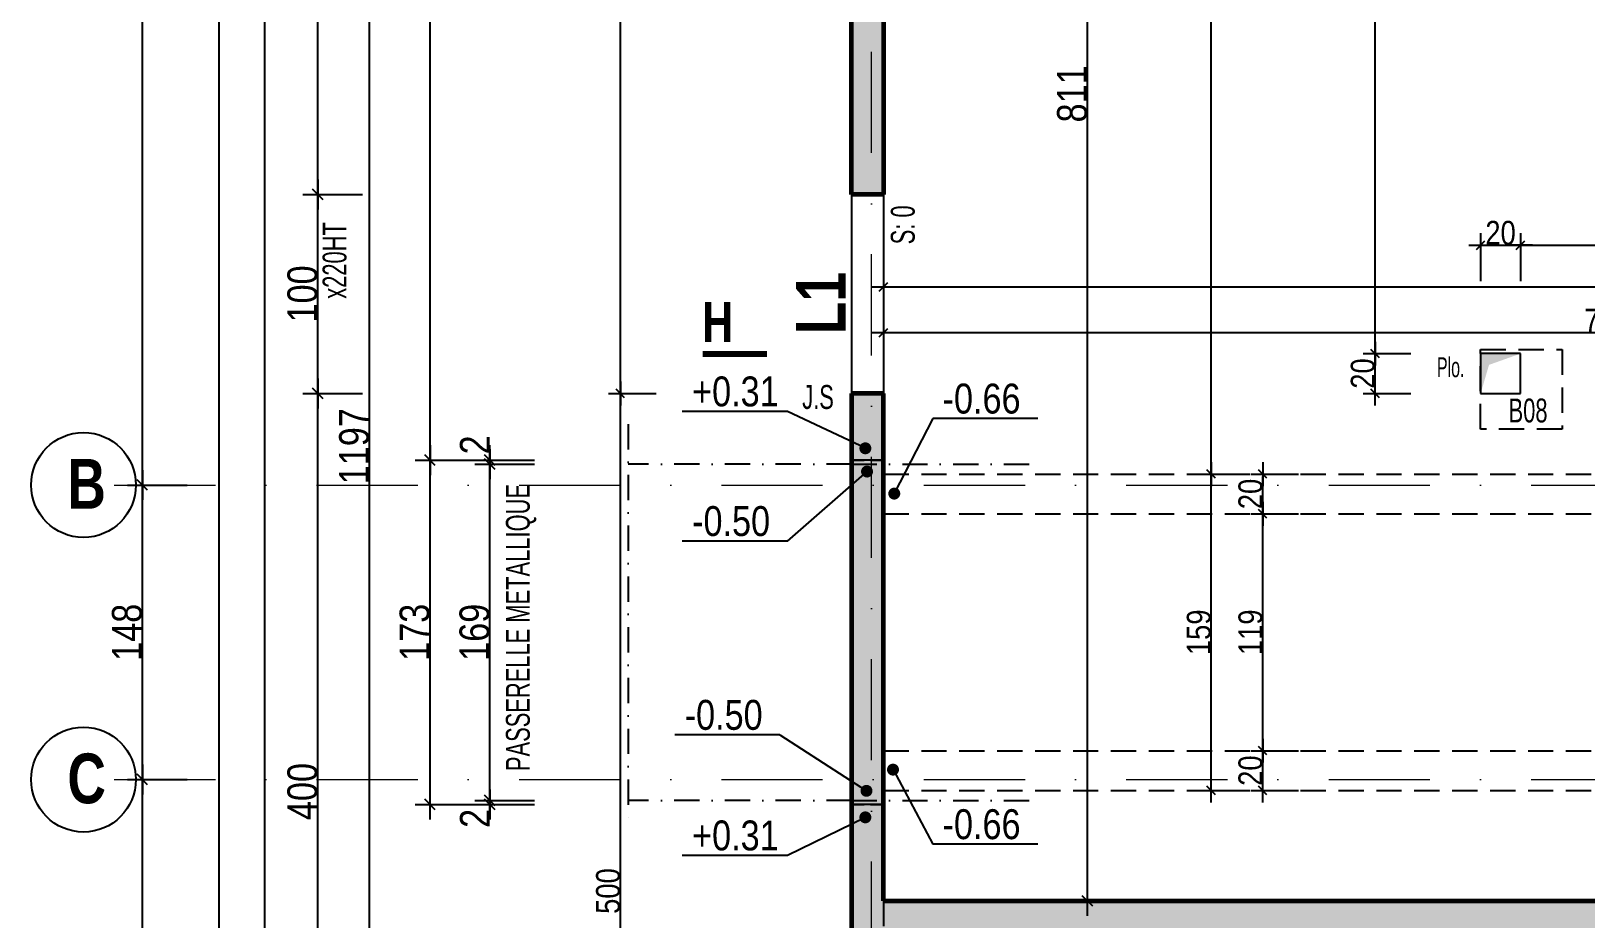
# Model space of a CAD drawing. Header units: millimetres. Extents: x 30537 to 37023, y -37354 to 0.
# Drawn here: x 30537 to 31318, y -34788 to -34342 of the extents above; entities that cross this region are included whole.
import ezdxf
from ezdxf.enums import TextEntityAlignment as Align

# ---------------------------------------------------------------- set-up
doc = ezdxf.new("R2010")
doc.units = ezdxf.units.MM
doc.linetypes.add('CACHEX2', pattern=[19.05, 12.7, -6.35])
doc.linetypes.add('TIRETPTX2', pattern=[50.8, 25.4, -12.7, 0, -12.7])
for name, color, linetype in [('01_cote_gen', 4, 'Continuous'), ('01_linteaux', 2, 'Continuous'), ('01_murs_sup', 2, 'CACHEX2'), ('01_poch_murs', 253, 'Continuous'), ('01_resv', 32, 'Continuous'), ('01_texte', 230, 'Continuous'), ('AA_COTES', 2, 'Continuous')]:
    doc.layers.add(name, color=color, linetype=linetype)
doc.layers.add('01_murs_coup', color=5, linetype='Continuous', lineweight=60)
doc.layers.add('01_tram_axes', color=2, linetype='TIRETPTX2', lineweight=9)
doc.styles.add('ARIAL NA', font='ARIALN.TTF')
doc.styles.add('impact', font='impact.ttf')
doc.styles.add('STYLE2', font='ARIALN.TTF')
doc.dimstyles.new('JB50', dxfattribs={"dimscale": 0.1, "dimtxt": 150, "dimasz": 15, "dimexe": 0.1, "dimexo": 0.1, "dimgap": 0.09, "dimtad": 1, "dimdec": 1, "dimdsep": 46, "dimtxsty": 'STYLE2', "dimblk1": 'BOND_G', "dimblk2": 'BOND_D', "dimsah": 1, "dimcen": 1.5, "dimdle": 0.01, "dimse1": 1, "dimse2": 1, "dimclrd": 4, "dimclre": 2, "dimclrt": 6, "dimazin": 2, "dimtfac": 2.333333, "dimtdec": 1, "dimtix": 1, "dimtmove": 2, "dimatfit": 3, "dimldrblk": 'BOND_G', "dimfxl": 1, "dimtolj": 1, "dimtzin": 0, "dimarcsym": 0})
doc.dimstyles.new('JB50res', dxfattribs={"dimscale": 0.1, "dimtxt": 120, "dimasz": 12, "dimexe": 0.1, "dimexo": 0.1, "dimgap": 0.09, "dimtad": 1, "dimdec": 1, "dimdsep": 46, "dimtxsty": 'STYLE2', "dimblk1": 'BOND_G', "dimblk2": 'BOND_D', "dimsah": 1, "dimcen": 1.5, "dimdle": 0.01, "dimse1": 1, "dimse2": 1, "dimclrd": 4, "dimclre": 2, "dimclrt": 6, "dimazin": 2, "dimtfac": 2.333333, "dimtdec": 1, "dimtix": 1, "dimtmove": 2, "dimatfit": 3, "dimldrblk": 'BOND_G', "dimfxl": 1, "dimtolj": 1, "dimtzin": 0, "dimarcsym": 0})

# ---------------------------------------------------------------- blocks, each defined once
blk = doc.blocks.new('BOND_G')
at = {"layer": 'AA_COTES', "color": 0}
for p, q in [((0, -5), (0, 15)), ((5, 0), (-5, 0)), ((1.77, 1.77), (-1.77, -1.77))]:
    blk.add_line(p, q, dxfattribs=at)
blk = doc.blocks.new('BOND_D')
at = {"layer": 'AA_COTES', "color": 0}
for p, q in [((5, 0), (-5, 0)), ((-1.77, -1.77), (1.77, 1.77)), ((0, 5), (0, -15))]:
    blk.add_line(p, q, dxfattribs=at)
blk = doc.blocks.new('*D4093')
at = {"layer": '01_cote_gen', "color": 4, "lineweight": -2, "ltscale": 0.1, "transparency": 16777216}
blk.add_line((30631.48, -36659.51), (30631.48, -33953.51), dxfattribs=at)
at = {"layer": 'Defpoints', "color": 0, "ltscale": 0.1, "transparency": 16777216}
for p in [(30631.48, -33952.01), (30672.52, -33952.01), (30760.06, -36661.01)]:
    blk.add_point(p, dxfattribs=at)
at = {"layer": '01_cote_gen', "color": 4, "lineweight": -2, "ltscale": 0.1, "transparency": 16777216, "xscale": 1.5, "yscale": 1.5, "zscale": 1.5}
for name, p, rotation in [('BOND_D', (30631.48, -33952.01), 90), ('BOND_G', (30631.48, -36661.01), 270)]:
    blk.add_blockref(name, p, dxfattribs=dict(at, rotation=rotation))
at = {"layer": '01_cote_gen', "color": 6, "ltscale": 0.1, "transparency": 16777216, "insert": (30623.81, -35306.51), "char_height": 15, "attachment_point": 5, "rotation": 90, "style": 'STYLE2'}
blk.add_mtext('\\A1;2709', dxfattribs=at)
blk = doc.blocks.new('*D4095')
at = {"layer": '01_cote_gen', "color": 4, "lineweight": -2, "ltscale": 0.1, "transparency": 16777216}
blk.add_line((30654.52, -36379.51), (30654.52, -33953.51), dxfattribs=at)
at = {"layer": 'Defpoints', "color": 0, "ltscale": 0.1, "transparency": 16777216}
for p in [(30654.52, -33952.01), (30672.52, -33952.01), (30672.52, -36381.01)]:
    blk.add_point(p, dxfattribs=at)
at = {"layer": '01_cote_gen', "color": 4, "lineweight": -2, "ltscale": 0.1, "transparency": 16777216, "xscale": 1.5, "yscale": 1.5, "zscale": 1.5}
for name, p, rotation in [('BOND_D', (30654.52, -33952.01), 90), ('BOND_G', (30654.52, -36381.01), 270)]:
    blk.add_blockref(name, p, dxfattribs=dict(at, rotation=rotation))
at = {"layer": '01_cote_gen', "color": 6, "ltscale": 0.1, "transparency": 16777216, "insert": (30646.85, -35166.51), "char_height": 15, "attachment_point": 5, "rotation": 90, "style": 'STYLE2'}
blk.add_mtext('\\A1;2429', dxfattribs=at)
blk = doc.blocks.new('*D4104')
at = {"layer": '01_cote_gen', "color": 4, "lineweight": -2, "ltscale": 0.1, "transparency": 16777216}
blk.add_line((30681.07, -34922.51), (30681.07, -34525.51), dxfattribs=at)
at = {"layer": 'Defpoints', "color": 0, "ltscale": 0.1, "transparency": 16777216}
for p in [(30681.07, -34524.01), (30760.06, -34524.01), (30760.06, -34924.01)]:
    blk.add_point(p, dxfattribs=at)
at = {"layer": '01_cote_gen', "color": 4, "lineweight": -2, "ltscale": 0.1, "transparency": 16777216, "xscale": 1.5, "yscale": 1.5, "zscale": 1.5}
for name, p, rotation in [('BOND_D', (30681.07, -34524.01), 90), ('BOND_G', (30681.07, -34924.01), 270)]:
    blk.add_blockref(name, p, dxfattribs=dict(at, rotation=rotation))
at = {"layer": '01_cote_gen', "color": 6, "ltscale": 0.1, "transparency": 16777216, "insert": (30673.4, -34724.01), "char_height": 15, "attachment_point": 5, "rotation": 90, "style": 'STYLE2'}
blk.add_mtext('\\A1;400', dxfattribs=at)
blk = doc.blocks.new('*D4105')
at = {"layer": '01_cote_gen', "color": 4, "lineweight": -2, "ltscale": 0.1, "transparency": 16777216}
blk.add_line((30681.07, -34522.51), (30681.07, -34425.51), dxfattribs=at)
at = {"layer": 'Defpoints', "color": 0, "ltscale": 0.1, "transparency": 16777216}
for p in [(30681.07, -34424.01), (30760.06, -34424.01), (30760.06, -34524.01)]:
    blk.add_point(p, dxfattribs=at)
at = {"layer": '01_cote_gen', "color": 4, "lineweight": -2, "ltscale": 0.1, "transparency": 16777216, "xscale": 1.5, "yscale": 1.5, "zscale": 1.5}
for name, p, rotation in [('BOND_D', (30681.07, -34424.01), 90), ('BOND_G', (30681.07, -34524.01), 270)]:
    blk.add_blockref(name, p, dxfattribs=dict(at, rotation=rotation))
at = {"layer": '01_cote_gen', "color": 6, "ltscale": 0.1, "transparency": 16777216, "insert": (30673.4, -34474.01), "char_height": 15, "attachment_point": 5, "rotation": 90, "style": 'STYLE2'}
blk.add_mtext('\\A1;100', dxfattribs=at)
blk = doc.blocks.new('*D4114')
at = {"layer": '01_cote_gen', "color": 4, "lineweight": -2, "ltscale": 0.1, "transparency": 16777216}
blk.add_line((30681.07, -34422.51), (30681.07, -33953.51), dxfattribs=at)
at = {"layer": 'Defpoints', "color": 0, "ltscale": 0.1, "transparency": 16777216}
for p in [(30681.07, -33952.01), (30760.06, -33952.01), (30699.07, -34424.01)]:
    blk.add_point(p, dxfattribs=at)
at = {"layer": '01_cote_gen', "color": 4, "lineweight": -2, "ltscale": 0.1, "transparency": 16777216, "xscale": 1.5, "yscale": 1.5, "zscale": 1.5}
for name, p, rotation in [('BOND_D', (30681.07, -33952.01), 90), ('BOND_G', (30681.07, -34424.01), 270)]:
    blk.add_blockref(name, p, dxfattribs=dict(at, rotation=rotation))
at = {"layer": '01_cote_gen', "color": 6, "ltscale": 0.1, "transparency": 16777216, "insert": (30673.53, -34188.01), "char_height": 15, "attachment_point": 5, "rotation": 90, "style": 'STYLE2'}
blk.add_mtext('\\A1;472', dxfattribs=at)
blk = doc.blocks.new('*D4146')
at = {"layer": '01_cote_gen', "color": 4, "lineweight": -2, "ltscale": 0.1, "transparency": 16777216}
blk.add_line((30707.03, -35147.51), (30707.03, -33953.51), dxfattribs=at)
at = {"layer": 'Defpoints', "color": 0, "ltscale": 0.1, "transparency": 16777216}
for p in [(30707.03, -33952.01), (30760.72, -33952.01), (30857.89, -35149.01)]:
    blk.add_point(p, dxfattribs=at)
at = {"layer": '01_cote_gen', "color": 4, "lineweight": -2, "ltscale": 0.1, "transparency": 16777216, "xscale": 1.5, "yscale": 1.5, "zscale": 1.5}
for name, p, rotation in [('BOND_D', (30707.03, -33952.01), 90), ('BOND_G', (30707.03, -35149.01), 270)]:
    blk.add_blockref(name, p, dxfattribs=dict(at, rotation=rotation))
at = {"layer": '01_cote_gen', "color": 6, "ltscale": 0.1, "transparency": 16777216, "insert": (30699.37, -34550.51), "char_height": 15, "attachment_point": 5, "rotation": 90, "style": 'STYLE2'}
blk.add_mtext('\\A1;1197', dxfattribs=at)
blk = doc.blocks.new('*D4214')
at = {"layer": '01_cote_gen', "color": 4, "lineweight": -2, "ltscale": 0.1, "transparency": 16777216}
blk.add_line((31067.77, -34777.51), (31067.77, -33969.51), dxfattribs=at)
at = {"layer": 'Defpoints', "color": 0, "ltscale": 0.1, "transparency": 16777216}
for p in [(31067.77, -33968.01), (31138.55, -33968.01), (31138.55, -34779.01)]:
    blk.add_point(p, dxfattribs=at)
at = {"layer": '01_cote_gen', "color": 4, "lineweight": -2, "ltscale": 0.1, "transparency": 16777216, "xscale": 1.5, "yscale": 1.5, "zscale": 1.5}
for name, p, rotation in [('BOND_D', (31067.77, -33968.01), 90), ('BOND_G', (31067.77, -34779.01), 270)]:
    blk.add_blockref(name, p, dxfattribs=dict(at, rotation=rotation))
at = {"layer": '01_cote_gen', "color": 6, "ltscale": 0.1, "transparency": 16777216, "insert": (31060.1, -34373.51), "char_height": 15, "attachment_point": 5, "rotation": 90, "style": 'STYLE2'}
blk.add_mtext('\\A1;811', dxfattribs=at)
blk = doc.blocks.new('*D4520')
at = {"layer": '01_cote_gen', "color": 4, "lineweight": -2, "ltscale": 0.1, "transparency": 16777216}
blk.add_line((30592.9, -35326.51), (30592.9, -34719.51), dxfattribs=at)
at = {"layer": 'Defpoints', "color": 0, "ltscale": 0.1, "transparency": 16777216}
for p in [(30592.9, -34718.01), (30592.9, -34718.01), (30578.78, -35328.01)]:
    blk.add_point(p, dxfattribs=at)
at = {"layer": '01_cote_gen', "color": 4, "lineweight": -2, "ltscale": 0.1, "transparency": 16777216, "xscale": 1.5, "yscale": 1.5, "zscale": 1.5}
for name, p, rotation in [('BOND_D', (30592.9, -34718.01), 90), ('BOND_G', (30592.9, -35328.01), 270)]:
    blk.add_blockref(name, p, dxfattribs=dict(at, rotation=rotation))
at = {"layer": '01_cote_gen', "color": 6, "ltscale": 0.1, "transparency": 16777216, "insert": (30585.23, -35023.01), "char_height": 15, "attachment_point": 5, "rotation": 90, "style": 'STYLE2'}
blk.add_mtext('\\A1;610', dxfattribs=at)
blk = doc.blocks.new('*D4521')
at = {"layer": '01_cote_gen', "color": 4, "lineweight": -2, "ltscale": 0.1, "transparency": 16777216}
blk.add_line((30592.9, -34716.51), (30592.9, -34571.51), dxfattribs=at)
at = {"layer": 'Defpoints', "color": 0, "ltscale": 0.1, "transparency": 16777216}
for p in [(30592.9, -34570.01), (30592.9, -34570.01), (30592.9, -34718.01)]:
    blk.add_point(p, dxfattribs=at)
at = {"layer": '01_cote_gen', "color": 4, "lineweight": -2, "ltscale": 0.1, "transparency": 16777216, "xscale": 1.5, "yscale": 1.5, "zscale": 1.5}
for name, p, rotation in [('BOND_D', (30592.9, -34570.01), 90), ('BOND_G', (30592.9, -34718.01), 270)]:
    blk.add_blockref(name, p, dxfattribs=dict(at, rotation=rotation))
at = {"layer": '01_cote_gen', "color": 6, "ltscale": 0.1, "transparency": 16777216, "insert": (30585.23, -34644.01), "char_height": 15, "attachment_point": 5, "rotation": 90, "style": 'STYLE2'}
blk.add_mtext('\\A1;148', dxfattribs=at)
blk = doc.blocks.new('*D4522')
at = {"layer": '01_cote_gen', "color": 4, "lineweight": -2, "ltscale": 0.1, "transparency": 16777216}
blk.add_line((30592.9, -34568.51), (30592.9, -33961.51), dxfattribs=at)
at = {"layer": 'Defpoints', "color": 0, "ltscale": 0.1, "transparency": 16777216}
for p in [(30592.9, -33960.01), (30592.9, -33960.01), (30592.9, -34570.01)]:
    blk.add_point(p, dxfattribs=at)
at = {"layer": '01_cote_gen', "color": 4, "lineweight": -2, "ltscale": 0.1, "transparency": 16777216, "xscale": 1.5, "yscale": 1.5, "zscale": 1.5}
for name, p, rotation in [('BOND_D', (30592.9, -33960.01), 90), ('BOND_G', (30592.9, -34570.01), 270)]:
    blk.add_blockref(name, p, dxfattribs=dict(at, rotation=rotation))
at = {"layer": '01_cote_gen', "color": 6, "ltscale": 0.1, "transparency": 16777216, "insert": (30585.23, -34265.01), "char_height": 15, "attachment_point": 5, "rotation": 90, "style": 'STYLE2'}
blk.add_mtext('\\A1;610', dxfattribs=at)
blk = doc.blocks.new('*D4028')
at = {"layer": '01_cote_gen', "color": 4, "lineweight": -2, "ltscale": 0.1, "transparency": 16777216}
blk.add_line((30767.51, -34727.01), (30767.51, -34561.01), dxfattribs=at)
at = {"layer": 'Defpoints', "color": 0, "ltscale": 0.1, "transparency": 16777216}
for p in [(30767.51, -34559.51), (30915.61, -34559.51), (30930.81, -34728.51)]:
    blk.add_point(p, dxfattribs=at)
at = {"layer": '01_cote_gen', "color": 4, "lineweight": -2, "ltscale": 0.1, "transparency": 16777216, "xscale": 1.5, "yscale": 1.5, "zscale": 1.5}
for name, p, rotation in [('BOND_D', (30767.51, -34559.51), 90), ('BOND_G', (30767.51, -34728.51), 270)]:
    blk.add_blockref(name, p, dxfattribs=dict(at, rotation=rotation))
at = {"layer": '01_cote_gen', "color": 6, "ltscale": 0.1, "transparency": 16777216, "insert": (30759.84, -34644.01), "char_height": 15, "attachment_point": 5, "rotation": 90, "style": 'STYLE2'}
blk.add_mtext('\\A1;169', dxfattribs=at)
blk = doc.blocks.new('*D4359')
at = {"layer": '01_cote_gen', "color": 4, "lineweight": -2, "ltscale": 0.1, "transparency": 16777216}
blk.add_line((30737.43, -34729.01), (30737.43, -34559.01), dxfattribs=at)
at = {"layer": 'Defpoints', "color": 0, "ltscale": 0.1, "transparency": 16777216}
for p in [(30737.43, -34557.51), (30965.27, -34557.51), (30965.27, -34730.51)]:
    blk.add_point(p, dxfattribs=at)
at = {"layer": '01_cote_gen', "color": 4, "lineweight": -2, "ltscale": 0.1, "transparency": 16777216, "xscale": 1.5, "yscale": 1.5, "zscale": 1.5}
for name, p, rotation in [('BOND_D', (30737.43, -34557.51), 90), ('BOND_G', (30737.43, -34730.51), 270)]:
    blk.add_blockref(name, p, dxfattribs=dict(at, rotation=rotation))
at = {"layer": '01_cote_gen', "color": 6, "ltscale": 0.1, "transparency": 16777216, "insert": (30729.76, -34644.01), "char_height": 15, "attachment_point": 5, "rotation": 90, "style": 'STYLE2'}
blk.add_mtext('\\A1;173', dxfattribs=at)
blk = doc.blocks.new('*D4029')
at = {"layer": '01_cote_gen', "color": 4, "lineweight": -2, "ltscale": 0.1, "transparency": 16777216}
for p, q in [((30767.51, -34727.01), (30767.51, -34725.51)), ((30767.51, -34728.51), (30767.51, -34730.51)), ((30767.51, -34732.01), (30767.51, -34733.51))]:
    blk.add_line(p, q, dxfattribs=at)
at = {"layer": 'Defpoints', "color": 0, "ltscale": 0.1, "transparency": 16777216}
for p in [(30759.93, -34730.51), (30760.01, -34728.51), (30767.51, -34730.51)]:
    blk.add_point(p, dxfattribs=at)
at = {"layer": '01_cote_gen', "color": 4, "lineweight": -2, "ltscale": 0.1, "transparency": 16777216, "xscale": 1.5, "yscale": 1.5, "zscale": 1.5}
for name, p, rotation in [('BOND_G', (30767.51, -34728.51), 270), ('BOND_D', (30767.51, -34730.51), 90)]:
    blk.add_blockref(name, p, dxfattribs=dict(at, rotation=rotation))
at = {"layer": '01_cote_gen', "color": 6, "ltscale": 0.1, "transparency": 16777216, "insert": (30759.97, -34737.51), "char_height": 15, "attachment_point": 5, "rotation": 90, "style": 'STYLE2'}
blk.add_mtext('\\A1;2', dxfattribs=at)
blk = doc.blocks.new('*D4030')
at = {"layer": '01_cote_gen', "color": 4, "lineweight": -2, "ltscale": 0.1, "transparency": 16777216}
for p, q in [((30767.51, -34556.01), (30767.51, -34554.51)), ((30767.51, -34557.51), (30767.51, -34559.51)), ((30767.51, -34561.01), (30767.51, -34562.51))]:
    blk.add_line(p, q, dxfattribs=at)
at = {"layer": 'Defpoints', "color": 0, "ltscale": 0.1, "transparency": 16777216}
for p in [(30759.93, -34557.51), (30760.01, -34559.51), (30767.51, -34559.51)]:
    blk.add_point(p, dxfattribs=at)
at = {"layer": '01_cote_gen', "color": 4, "lineweight": -2, "ltscale": 0.1, "transparency": 16777216, "xscale": 1.5, "yscale": 1.5, "zscale": 1.5}
for name, p, rotation in [('BOND_G', (30767.51, -34557.51), 270), ('BOND_D', (30767.51, -34559.51), 90)]:
    blk.add_blockref(name, p, dxfattribs=dict(at, rotation=rotation))
at = {"layer": '01_cote_gen', "color": 6, "ltscale": 0.1, "transparency": 16777216, "insert": (30759.97, -34549.85), "char_height": 15, "attachment_point": 5, "rotation": 90, "style": 'STYLE2'}
blk.add_mtext('\\A1;2', dxfattribs=at)
blk = doc.blocks.new('*D4360')
at = {"layer": '01_cote_gen', "color": 4, "lineweight": -2, "ltscale": 0.1, "transparency": 16777216}
blk.add_line((30737.43, -34556.01), (30737.43, -33953.51), dxfattribs=at)
at = {"layer": 'Defpoints', "color": 0, "ltscale": 0.1, "transparency": 16777216}
for p in [(30737.43, -33952.01), (30949.27, -33952.01), (30729.93, -34557.51)]:
    blk.add_point(p, dxfattribs=at)
at = {"layer": '01_cote_gen', "color": 4, "lineweight": -2, "ltscale": 0.1, "transparency": 16777216, "xscale": 1.5, "yscale": 1.5, "zscale": 1.5}
for name, p, rotation in [('BOND_D', (30737.43, -33952.01), 90), ('BOND_G', (30737.43, -34557.51), 270)]:
    blk.add_blockref(name, p, dxfattribs=dict(at, rotation=rotation))
at = {"layer": '01_cote_gen', "color": 6, "ltscale": 0.1, "transparency": 16777216, "insert": (30729.76, -34254.76), "char_height": 15, "attachment_point": 5, "rotation": 90, "style": 'STYLE2'}
blk.add_mtext('\\A1;605.5', dxfattribs=at)
blk = doc.blocks.new('*D4065')
at = {"layer": '01_cote_gen', "color": 4, "lineweight": -2, "ltscale": 0.1, "transparency": 16777216}
blk.add_line((31266.51, -34449.52), (31284.11, -34449.52), dxfattribs=at)
at = {"layer": 'Defpoints', "color": 0, "ltscale": 0.1, "transparency": 16777216}
for p in [(31285.31, -34449.52), (31285.31, -34514.01), (31265.31, -34524.01)]:
    blk.add_point(p, dxfattribs=at)
at = {"layer": '01_cote_gen', "color": 4, "lineweight": -2, "ltscale": 0.1, "transparency": 16777216, "xscale": 1.2, "yscale": 1.2, "zscale": 1.2, "rotation": 180}
blk.add_blockref('BOND_G', (31265.31, -34449.52), dxfattribs=at)
at = {"layer": '01_cote_gen', "color": 4, "lineweight": -2, "ltscale": 0.1, "transparency": 16777216, "xscale": 1.2, "yscale": 1.2, "zscale": 1.2}
blk.add_blockref('BOND_D', (31285.31, -34449.52), dxfattribs=at)
at = {"layer": '01_cote_gen', "color": 6, "ltscale": 0.1, "transparency": 16777216, "insert": (31275.31, -34443.39), "char_height": 12, "attachment_point": 5, "style": 'STYLE2'}
blk.add_mtext('\\A1;20', dxfattribs=at)
blk = doc.blocks.new('*D4409')
at = {"layer": '01_cote_gen', "color": 4, "lineweight": -2, "ltscale": 0.1, "transparency": 16777216}
blk.add_line((31286.51, -34449.52), (31564.06, -34449.52), dxfattribs=at)
at = {"layer": 'Defpoints', "color": 0, "ltscale": 0.1, "transparency": 16777216}
for p in [(31565.26, -34449.52), (31565.26, -34455.83), (31285.31, -34467.52)]:
    blk.add_point(p, dxfattribs=at)
at = {"layer": '01_cote_gen', "color": 4, "lineweight": -2, "ltscale": 0.1, "transparency": 16777216, "xscale": 1.2, "yscale": 1.2, "zscale": 1.2, "rotation": 180}
blk.add_blockref('BOND_G', (31285.31, -34449.52), dxfattribs=at)
at = {"layer": '01_cote_gen', "color": 4, "lineweight": -2, "ltscale": 0.1, "transparency": 16777216, "xscale": 1.2, "yscale": 1.2, "zscale": 1.2}
blk.add_blockref('BOND_D', (31565.26, -34449.52), dxfattribs=at)
at = {"layer": '01_cote_gen', "color": 6, "ltscale": 0.1, "transparency": 16777216, "insert": (31425.29, -34443.39), "char_height": 12, "attachment_point": 5, "style": 'STYLE2'}
blk.add_mtext('\\A1;280', dxfattribs=at)
blk = doc.blocks.new('*D4066')
at = {"layer": '01_cote_gen', "color": 4, "lineweight": -2, "ltscale": 0.1, "transparency": 16777216}
blk.add_line((31212.29, -34522.81), (31212.29, -34505.21), dxfattribs=at)
at = {"layer": 'Defpoints', "color": 0, "ltscale": 0.1, "transparency": 16777216}
for p in [(31212.29, -34504.01), (31285.31, -34504.01), (31285.31, -34524.01)]:
    blk.add_point(p, dxfattribs=at)
at = {"layer": '01_cote_gen', "color": 4, "lineweight": -2, "ltscale": 0.1, "transparency": 16777216, "xscale": 1.2, "yscale": 1.2, "zscale": 1.2}
for name, p, rotation in [('BOND_D', (31212.29, -34504.01), 90), ('BOND_G', (31212.29, -34524.01), 270)]:
    blk.add_blockref(name, p, dxfattribs=dict(at, rotation=rotation))
at = {"layer": '01_cote_gen', "color": 6, "ltscale": 0.1, "transparency": 16777216, "insert": (31206.15, -34514.01), "char_height": 12, "attachment_point": 5, "rotation": 90, "style": 'STYLE2'}
blk.add_mtext('\\A1;20', dxfattribs=at)
blk = doc.blocks.new('*D4410')
at = {"layer": '01_cote_gen', "color": 4, "lineweight": -2, "ltscale": 0.1, "transparency": 16777216}
blk.add_line((31212.29, -34502.81), (31212.29, -33969.21), dxfattribs=at)
at = {"layer": 'Defpoints', "color": 0, "ltscale": 0.1, "transparency": 16777216}
for p in [(31212.29, -33968.01), (31213.16, -33968.01), (31230.29, -34504.01)]:
    blk.add_point(p, dxfattribs=at)
at = {"layer": '01_cote_gen', "color": 4, "lineweight": -2, "ltscale": 0.1, "transparency": 16777216, "xscale": 1.2, "yscale": 1.2, "zscale": 1.2}
for name, p, rotation in [('BOND_D', (31212.29, -33968.01), 90), ('BOND_G', (31212.29, -34504.01), 270)]:
    blk.add_blockref(name, p, dxfattribs=dict(at, rotation=rotation))
at = {"layer": '01_cote_gen', "color": 6, "ltscale": 0.1, "transparency": 16777216, "insert": (31206.15, -34236.01), "char_height": 12, "attachment_point": 5, "rotation": 90, "style": 'STYLE2'}
blk.add_mtext('\\A1;536', dxfattribs=at)
blk = doc.blocks.new('*D4432')
at = {"layer": '01_cote_gen', "color": 4, "lineweight": -2, "ltscale": 0.1, "transparency": 16777216}
blk.add_line((30833.08, -34522.81), (30833.08, -33953.23), dxfattribs=at)
at = {"layer": 'Defpoints', "color": 0, "ltscale": 0.1, "transparency": 16777216}
for p in [(30833.08, -33952.03), (30949.27, -33952.03), (30949.27, -34524.01)]:
    blk.add_point(p, dxfattribs=at)
at = {"layer": '01_cote_gen', "color": 4, "lineweight": -2, "ltscale": 0.1, "transparency": 16777216, "xscale": 1.2, "yscale": 1.2, "zscale": 1.2}
for name, p, rotation in [('BOND_D', (30833.08, -33952.03), 90), ('BOND_G', (30833.08, -34524.01), 270)]:
    blk.add_blockref(name, p, dxfattribs=dict(at, rotation=rotation))
at = {"layer": '01_cote_gen', "color": 6, "ltscale": 0.1, "transparency": 16777216, "insert": (30826.94, -34238.02), "char_height": 12, "attachment_point": 5, "rotation": 90, "style": 'STYLE2'}
blk.add_mtext('\\A1;572', dxfattribs=at)
blk = doc.blocks.new('*D4433')
at = {"layer": '01_cote_gen', "color": 4, "lineweight": -2, "ltscale": 0.1, "transparency": 16777216}
blk.add_line((30833.08, -35022.81), (30833.08, -34525.21), dxfattribs=at)
at = {"layer": 'Defpoints', "color": 0, "ltscale": 0.1, "transparency": 16777216}
for p in [(30833.08, -34524.01), (30851.08, -34524.01), (30949.27, -35024.01)]:
    blk.add_point(p, dxfattribs=at)
at = {"layer": '01_cote_gen', "color": 4, "lineweight": -2, "ltscale": 0.1, "transparency": 16777216, "xscale": 1.2, "yscale": 1.2, "zscale": 1.2}
for name, p, rotation in [('BOND_D', (30833.08, -34524.01), 90), ('BOND_G', (30833.08, -35024.01), 270)]:
    blk.add_blockref(name, p, dxfattribs=dict(at, rotation=rotation))
at = {"layer": '01_cote_gen', "color": 6, "ltscale": 0.1, "transparency": 16777216, "insert": (30826.94, -34774.01), "char_height": 12, "attachment_point": 5, "rotation": 90, "style": 'STYLE2'}
blk.add_mtext('\\A1;500', dxfattribs=at)
blk = doc.blocks.new('*D4447')
at = {"layer": '01_cote_gen', "color": 4, "lineweight": -2, "ltscale": 0.5, "transparency": 16777216}
blk.add_line((31155.84, -34722.31), (31155.84, -34704.71), dxfattribs=at)
at = {"layer": 'Defpoints', "color": 0, "ltscale": 0.5, "transparency": 16777216}
for p in [(31155.84, -34703.51), (31161.03, -34703.51), (31161.03, -34723.51)]:
    blk.add_point(p, dxfattribs=at)
at = {"layer": '01_cote_gen', "color": 4, "lineweight": -2, "ltscale": 0.5, "transparency": 16777216, "xscale": 1.2, "yscale": 1.2, "zscale": 1.2}
for name, p, rotation in [('BOND_D', (31155.84, -34703.51), 90), ('BOND_G', (31155.84, -34723.51), 270)]:
    blk.add_blockref(name, p, dxfattribs=dict(at, rotation=rotation))
at = {"layer": '01_cote_gen', "color": 6, "ltscale": 0.5, "transparency": 16777216, "insert": (31149.7, -34713.51), "char_height": 12, "attachment_point": 5, "rotation": 90, "style": 'STYLE2'}
blk.add_mtext('\\A1;20', dxfattribs=at)
blk = doc.blocks.new('*D4448')
at = {"layer": '01_cote_gen', "color": 4, "lineweight": -2, "ltscale": 0.5, "transparency": 16777216}
blk.add_line((31155.84, -34702.31), (31155.84, -34585.71), dxfattribs=at)
at = {"layer": 'Defpoints', "color": 0, "ltscale": 0.5, "transparency": 16777216}
for p in [(31155.84, -34584.51), (31173.84, -34584.51), (31173.84, -34703.51)]:
    blk.add_point(p, dxfattribs=at)
at = {"layer": '01_cote_gen', "color": 4, "lineweight": -2, "ltscale": 0.5, "transparency": 16777216, "xscale": 1.2, "yscale": 1.2, "zscale": 1.2}
for name, p, rotation in [('BOND_D', (31155.84, -34584.51), 90), ('BOND_G', (31155.84, -34703.51), 270)]:
    blk.add_blockref(name, p, dxfattribs=dict(at, rotation=rotation))
at = {"layer": '01_cote_gen', "color": 6, "ltscale": 0.5, "transparency": 16777216, "insert": (31149.7, -34644.01), "char_height": 12, "attachment_point": 5, "rotation": 90, "style": 'STYLE2'}
blk.add_mtext('\\A1;119', dxfattribs=at)
blk = doc.blocks.new('*D4449')
at = {"layer": '01_cote_gen', "color": 4, "lineweight": -2, "ltscale": 0.5, "transparency": 16777216}
blk.add_line((31155.84, -34583.31), (31155.84, -34565.71), dxfattribs=at)
at = {"layer": 'Defpoints', "color": 0, "ltscale": 0.5, "transparency": 16777216}
for p in [(31155.84, -34564.51), (31176.59, -34564.51), (31192.16, -34584.51)]:
    blk.add_point(p, dxfattribs=at)
at = {"layer": '01_cote_gen', "color": 4, "lineweight": -2, "ltscale": 0.5, "transparency": 16777216, "xscale": 1.2, "yscale": 1.2, "zscale": 1.2}
for name, p, rotation in [('BOND_D', (31155.84, -34564.51), 90), ('BOND_G', (31155.84, -34584.51), 270)]:
    blk.add_blockref(name, p, dxfattribs=dict(at, rotation=rotation))
at = {"layer": '01_cote_gen', "color": 6, "ltscale": 0.5, "transparency": 16777216, "insert": (31149.7, -34574.51), "char_height": 12, "attachment_point": 5, "rotation": 90, "style": 'STYLE2'}
blk.add_mtext('\\A1;20', dxfattribs=at)
blk = doc.blocks.new('*D4076')
at = {"layer": '01_cote_gen', "color": 4, "lineweight": -2, "ltscale": 0.5, "transparency": 16777216}
blk.add_line((31129.9, -34722.31), (31129.9, -34565.71), dxfattribs=at)
at = {"layer": 'Defpoints', "color": 0, "ltscale": 0.5, "transparency": 16777216}
for p in [(31129.9, -34564.51), (31173.84, -34564.51), (31173.84, -34723.51)]:
    blk.add_point(p, dxfattribs=at)
at = {"layer": '01_cote_gen', "color": 4, "lineweight": -2, "ltscale": 0.5, "transparency": 16777216, "xscale": 1.2, "yscale": 1.2, "zscale": 1.2}
for name, p, rotation in [('BOND_D', (31129.9, -34564.51), 90), ('BOND_G', (31129.9, -34723.51), 270)]:
    blk.add_blockref(name, p, dxfattribs=dict(at, rotation=rotation))
at = {"layer": '01_cote_gen', "color": 6, "ltscale": 0.5, "transparency": 16777216, "insert": (31123.76, -34644.01), "char_height": 12, "attachment_point": 5, "rotation": 90, "style": 'STYLE2'}
blk.add_mtext('\\A1;159', dxfattribs=at)
blk = doc.blocks.new('*D4450')
at = {"layer": '01_cote_gen', "color": 4, "lineweight": -2, "ltscale": 0.5, "transparency": 16777216}
blk.add_line((31129.9, -34563.31), (31129.9, -33969.21), dxfattribs=at)
at = {"layer": 'Defpoints', "color": 0, "ltscale": 0.5, "transparency": 16777216}
for p in [(31129.9, -33968.01), (31147.9, -33968.01), (31147.9, -34564.51)]:
    blk.add_point(p, dxfattribs=at)
at = {"layer": '01_cote_gen', "color": 4, "lineweight": -2, "ltscale": 0.5, "transparency": 16777216, "xscale": 1.2, "yscale": 1.2, "zscale": 1.2}
for name, p, rotation in [('BOND_D', (31129.9, -33968.01), 90), ('BOND_G', (31129.9, -34564.51), 270)]:
    blk.add_blockref(name, p, dxfattribs=dict(at, rotation=rotation))
at = {"layer": '01_cote_gen', "color": 6, "ltscale": 0.5, "transparency": 16777216, "insert": (31123.76, -34266.26), "char_height": 12, "attachment_point": 5, "rotation": 90, "style": 'STYLE2'}
blk.add_mtext('\\A1;596.5', dxfattribs=at)
blk = doc.blocks.new('*D4451')
at = {"layer": '01_cote_gen', "color": 4, "lineweight": -2, "ltscale": 0.5, "transparency": 16777216}
blk.add_line((30966.47, -34470.45), (31711.06, -34470.45), dxfattribs=at)
at = {"layer": 'Defpoints', "color": 0, "ltscale": 0.5, "transparency": 16777216}
for p in [(31712.26, -34470.45), (30965.27, -34506.77), (31712.26, -34564.51)]:
    blk.add_point(p, dxfattribs=at)
at = {"layer": '01_cote_gen', "color": 4, "lineweight": -2, "ltscale": 0.5, "transparency": 16777216, "xscale": 1.2, "yscale": 1.2, "zscale": 1.2, "rotation": 180}
blk.add_blockref('BOND_G', (30965.27, -34470.45), dxfattribs=at)
at = {"layer": '01_cote_gen', "color": 4, "lineweight": -2, "ltscale": 0.5, "transparency": 16777216, "xscale": 1.2, "yscale": 1.2, "zscale": 1.2}
blk.add_blockref('BOND_D', (31712.26, -34470.45), dxfattribs=at)
at = {"layer": '01_cote_gen', "color": 6, "ltscale": 0.5, "transparency": 16777216, "insert": (31338.76, -34464.44), "char_height": 12, "attachment_point": 5, "style": 'STYLE2'}
blk.add_mtext('\\A1;747', dxfattribs=at)
blk = doc.blocks.new('*D4452')
at = {"layer": '01_cote_gen', "color": 4, "lineweight": -2, "ltscale": 0.5, "transparency": 16777216}
blk.add_line((30966.47, -34493.47), (31691.06, -34493.47), dxfattribs=at)
at = {"layer": 'Defpoints', "color": 0, "ltscale": 0.5, "transparency": 16777216}
for p in [(30965.27, -34488.45), (31692.26, -34493.47), (31692.26, -34584.51)]:
    blk.add_point(p, dxfattribs=at)
at = {"layer": '01_cote_gen', "color": 4, "lineweight": -2, "ltscale": 0.5, "transparency": 16777216, "xscale": 1.2, "yscale": 1.2, "zscale": 1.2, "rotation": 180}
blk.add_blockref('BOND_G', (30965.27, -34493.47), dxfattribs=at)
at = {"layer": '01_cote_gen', "color": 4, "lineweight": -2, "ltscale": 0.5, "transparency": 16777216, "xscale": 1.2, "yscale": 1.2, "zscale": 1.2}
blk.add_blockref('BOND_D', (31692.26, -34493.47), dxfattribs=at)
at = {"layer": '01_cote_gen', "color": 6, "ltscale": 0.5, "transparency": 16777216, "insert": (31328.76, -34487.43), "char_height": 12, "attachment_point": 5, "style": 'STYLE2'}
blk.add_mtext('\\A1;727', dxfattribs=at)

msp = doc.modelspace()

# ---------------------------------------------------------------- hatches: boundary and pattern name
at = {"layer": '01_poch_murs', "ltscale": 0.1}
h = msp.add_hatch(color=256, dxfattribs=at)
h.dxf.hatch_style = 1
h.paths.add_polyline_path([(31662.26, -33952.01), (31565.27, -33952.01), (31565.27, -33752.01), (31565.27, -33952.01), (31462.26, -33952.01), (31462.26, -33968.01), (31565.26, -33968.01), (31565.26, -34613.01), (31583.26, -34613.01), (31583.26, -34579.01), (31959.27, -34579.01), (31959.26, -34560.98), (31583.26, -34561.01), (31583.26, -33968.01), (31662.26, -33968.01)])
h.paths.add_polyline_path([(31362.26, -33952.01), (31262.26, -33952.01), (31262.26, -33968.01), (31362.26, -33968.01)])
h.paths.add_polyline_path([(31062.26, -33952.01), (30949.27, -33952.01), (30949.27, -34424.01), (30965.27, -34424.01), (30965.27, -33968.01), (31062.26, -33968.01)])
h.paths.add_polyline_path([(32062.26, -33952.01), (31862.26, -33952.01), (31862.26, -33968.01), (32062.26, -33968.01)])
h.paths.add_polyline_path([(32333.26, -33752.01), (32317.27, -33752.01), (32317.27, -33952.01), (32317.26, -33952.01), (32162.26, -33952.01), (32162.26, -33968.01), (32317.26, -33968.01), (32317.26, -34561.01), (32061.26, -34561.01), (32061.26, -34579.01), (32333.26, -34578.99)])
h.paths.add_polyline_path([(32561.26, -33952.01), (32335.26, -33952.01), (32335.26, -34579.01), (32587.26, -34579.01), (32587.26, -34561.01), (32351.26, -34561.01), (32351.26, -33968.01), (32561.26, -33968.01)])
h.paths.add_polyline_path([(32819.26, -33952.01), (32661.26, -33952.01), (32661.26, -33968.01), (32819.26, -33968.01)])
h.paths.add_polyline_path([(33137.26, -33952.01), (32919.26, -33952.01), (32919.26, -33968.01), (33137.26, -33968.01)])
h.paths.add_polyline_path([(33374.26, -33952.01), (33237.26, -33952.01), (33237.26, -33968.01), (33358.26, -33968.01), (33358.26, -34019.01), (33374.26, -34019.01)])
h.paths.add_polyline_path([(33374.26, -34219.01), (33358.26, -34219.01), (33358.76, -34365.05), (33374.76, -34365.05)])
h.paths.add_polyline_path([(33374.76, -34465.05), (33358.76, -34465.05), (33358.26, -34635.01), (32932.26, -34635.01), (32932.26, -34570.01), (32912.26, -34570.01), (32912.26, -34635.01), (32746.26, -34635.01), (32746.26, -34561.01), (32689.26, -34561.01), (32689.26, -34579.01), (32728.26, -34579.01), (32728.26, -34709.01), (32689.26, -34709.01), (32689.26, -34727.01), (32746.26, -34727.01), (32746.26, -34653.01), (32912.26, -34653.01), (32912.26, -34718.01), (32932.26, -34718.01), (32932.26, -34653.01), (33358.26, -34653.01), (33358.26, -34823.01), (33374.26, -34823.01)])
h.paths.add_polyline_path([(32587.26, -34709.01), (32335.26, -34709.01), (32335.26, -35336.01), (32596.26, -35336.01), (32596.26, -35320.01), (32351.26, -35320.01), (32351.26, -34727.01), (32587.26, -34727.01)])
h.paths.add_polyline_path([(33374.26, -34923.01), (33358.26, -34923.01), (33358.26, -35019.01), (33374.26, -35019.01)])
h.paths.add_polyline_path([(31977.26, -34741.99), (31992.26, -34741.99), (31992.26, -34723.99), (31894.26, -34723.99), (31894.26, -34741.99), (31957.26, -34741.99), (31957.26, -34904.99), (31732.26, -34904.99), (31732.26, -34741.99), (31792.26, -34741.99), (31792.26, -34723.99), (31712.26, -34723.99), (31712.26, -35144.98), (31938.23, -35144.98), (31938.23, -35309.98), (31713.26, -35309.98), (31713.26, -35493.98), (31731.26, -35493.98), (31731.26, -35329.98), (31958.23, -35329.98), (31958.23, -35101.99), (32317.26, -35101.99), (32317.26, -35375.01), (32333.26, -35375.01), (32333.26, -34723.99), (32094.26, -34723.99), (32094.26, -34741.99), (32317.26, -34741.99), (32317.26, -35081.99), (31977.26, -35081.99)])
h.paths.add_polyline_path([(31957.26, -34924.99), (31957.26, -35014.99), (31732.26, -35014.99), (31732.26, -34924.99)], flags=16)
h.paths.add_polyline_path([(31957.26, -35034.99), (31957.26, -35081.99), (31938.23, -35081.99), (31938.23, -35124.98), (31732.26, -35124.98), (31732.26, -35034.99)], flags=16)
h.paths.add_polyline_path([(31583.26, -34715.01), (31565.26, -34715.01), (31565.26, -34779.01), (30965.27, -34779.01), (30965.27, -34524.01), (30949.27, -34524.01), (30949.27, -34924.01), (30965.27, -34924.01), (30965.27, -34797.01), (31565.26, -34797.01), (31565.26, -35203), (31583.26, -35203)])
h.paths.add_polyline_path([(31583.26, -35305), (31565.26, -35305), (31565.29, -35591.01), (30965.29, -35591.01), (30965.27, -35529.01), (30949.27, -35529.01), (30949.27, -35820.01), (30965.27, -35820.01), (30965.29, -35609.01), (31565.29, -35609.01), (31565.26, -35814.01), (31606.26, -35814.01), (31606.26, -35796.01), (31583.26, -35796.01)])
h.paths.add_polyline_path([(31731.26, -35595.98), (31713.26, -35595.98), (31713.26, -35796.01), (31708.26, -35796.01), (31708.26, -35814.01), (31713.26, -35814.01), (31713.26, -36205), (31482.26, -36205), (31482.26, -36223), (31713.26, -36223), (31713.26, -36381.01), (31953.26, -36381.01), (31953.26, -36645.01), (31698.27, -36645.01), (31698.27, -36661.01), (32031.27, -36661.01), (32031.27, -36645.01), (31969.26, -36645.01), (31969.26, -36381.01), (31987.26, -36381.01), (31987.26, -36365.01), (31731.26, -36365.01)])
h.paths.add_polyline_path([(32333.26, -35475.01), (32317.26, -35475.01), (32317.26, -35719.01), (32333.26, -35719.01)])
h.paths.add_polyline_path([(32333.26, -35819.01), (32317.26, -35819.01), (32317.26, -36019.01), (32333.26, -36019.01)])
h.paths.add_polyline_path([(32333.26, -36119.01), (32317.26, -36119.01), (32317.26, -36365.01), (32287.26, -36365.01), (32287.26, -36381.01), (32333.26, -36381.01)])
h.paths.add_polyline_path([(31328.27, -36365), (31290.27, -36365.01), (31290.27, -36381.01), (31312.27, -36381), (31312.27, -36645), (31251.27, -36645.01), (31251.27, -36661.01), (31351.27, -36661.01), (31351.27, -36645.01), (31328.27, -36645.01)])
h.paths.add_polyline_path([(30965.27, -36225.01), (30949.27, -36225.01), (30949.27, -36381.01), (30990.27, -36381.01), (30990.27, -36365.01), (30965.27, -36365.01)])
h.paths.add_polyline_path([(30965.27, -35920.01), (30949.27, -35920.01), (30949.27, -36125.01), (30965.27, -36125.01)])
h.paths.add_polyline_path([(31598.27, -36645.01), (31451.27, -36645.01), (31451.27, -36661.01), (31598.27, -36661.01)])
h.paths.add_polyline_path([(31964.26, -34760.38), (31964.41, -34760.38), (31964.41, -34749.79), (31964.26, -34749.79)], flags=16)
h.paths.add_polyline_path([(31317.06, -36497.71), (31317.06, -36466.48)], flags=16)

# ---------------------------------------------------------------- linework, layer by layer
at = {"layer": '01_linteaux', "ltscale": 0.1}
for p, q in [((30949.27, -34424.01), (30949.27, -34524.01)), ((30965.27, -34424.01), (30965.27, -34524.01))]:
    msp.add_line(p, q, dxfattribs=at)
at = {"layer": '01_linteaux', "linetype": 'TIRETPTX2', "ltscale": 0.5}
for p, q in [((30837.02, -34539.43), (30837.02, -34741.73)), ((30949.27, -34559.51), (30837.02, -34559.51)), ((30949.27, -34559.51), (31042.26, -34559.51)), ((30949.27, -34728.51), (30837.02, -34728.51)), ((30949.27, -34728.51), (31042.26, -34728.51))]:
    msp.add_line(p, q, dxfattribs=at)
at = {"layer": '01_linteaux', "linetype": 'TIRETPTX2'}
for p, q in [((30965.27, -34557.51), (30949.27, -34557.51)), ((30965.27, -34730.51), (30949.27, -34730.51))]:
    msp.add_line(p, q, dxfattribs=at)
at = {"layer": '01_murs_coup'}
for p, q in [((30949.27, -34424.01), (30949.27, -33952.01)), ((30965.27, -33968.01), (30965.27, -34424.01)), ((30965.27, -34424.01), (30949.27, -34424.01)), ((30949.27, -34524.01), (30949.27, -34924.01)), ((30965.27, -34524.01), (30949.27, -34524.01)), ((30965.27, -34779.01), (30965.27, -34524.01)), ((30965.27, -34779.01), (31565.26, -34779.01))]:
    msp.add_line(p, q, dxfattribs=at)
at = {"layer": '01_murs_sup', "ltscale": 0.5}
for p, q in [((30949.27, -34557.51), (30965.27, -34557.51)), ((30949.27, -34730.51), (30965.27, -34730.51))]:
    msp.add_line(p, q, dxfattribs=at)
at = {"layer": '01_murs_sup'}
for p, q in [((30965.27, -34564.51), (31712.26, -34564.51)), ((30965.27, -34584.51), (31692.26, -34584.51)), ((30965.27, -34703.51), (31692.26, -34703.51)), ((30965.27, -34723.51), (31712.26, -34723.51)), ((30965.27, -34779.01), (30965.27, -34797.01))]:
    msp.add_line(p, q, dxfattribs=at)
at = {"layer": '01_resv', "linetype": 'CACHEX2'}
for p, q in [((31265.27, -34502), (31306.27, -34502)), ((31265.27, -34541.98), (31265.27, -34502)), ((31306.27, -34502), (31306.27, -34541.98)), ((31306.27, -34541.98), (31265.27, -34541.98))]:
    msp.add_line(p, q, dxfattribs=at)
at = {"layer": '01_resv'}
for p, q in [((31275.31, -34504.01), (31265.31, -34504.01)), ((31265.31, -34504.01), (31265.31, -34524.01)), ((31285.31, -34504.01), (31265.31, -34504.01)), ((31285.31, -34504.01), (31275.31, -34504.01)), ((31285.31, -34524.01), (31285.31, -34504.01)), ((31265.31, -34524.01), (31285.31, -34524.01))]:
    msp.add_line(p, q, dxfattribs=at)
for points in [[(31265.31, -34524.01), (31265.31, -34504.01), (31269.52, -34509.65)], [(31265.31, -34504.01), (31285.31, -34504.01), (31269.52, -34509.65)]]:
    msp.add_solid(points, dxfattribs=at)
at = {"layer": '01_texte'}
for p, q in [((30916.98, -34533.07), (30864.13, -34533.07)), ((30956.17, -34551.57), (30916.98, -34533.07)), ((30989.99, -34536.67), (30970.7, -34574.33)), ((31042.83, -34536.67), (30989.99, -34536.67)), ((30916.98, -34598.21), (30957.01, -34563.25)), ((30916.98, -34598.21), (30864.13, -34598.21)), ((30913.25, -34695.57), (30860.4, -34695.57)), ((30913.25, -34695.57), (30956.73, -34723.66)), ((30970.06, -34713), (30989.99, -34750.5)), ((30956.17, -34737), (30916.98, -34756.15)), ((31042.83, -34750.5), (30989.99, -34750.5)), ((30916.98, -34756.15), (30864.13, -34756.15))]:
    msp.add_line(p, q, dxfattribs=at)
at = {"layer": '01_texte', "const_width": 3}
msp.add_lwpolyline([(30874.44, -34504.18), (30906.81, -34504.18)], dxfattribs=at)
for points in [[(30954.67, -34551.57, 1), (30957.67, -34551.57, 1)], [(30955.51, -34563.25, 1), (30958.51, -34563.25, 1)], [(30969.2, -34574.33, 1), (30972.2, -34574.33, 1)], [(30968.56, -34713, 1), (30971.56, -34713, 1)], [(30955.23, -34723.66, 1), (30958.23, -34723.66, 1)], [(30954.67, -34737, 1), (30957.67, -34737, 1)]]:
    msp.add_lwpolyline(points, format="xyb", close=True, dxfattribs=at)
at = {"layer": '01_texte'}
for centre in [(30563.34, -34570.01), (30563.34, -34718.01)]:
    msp.add_circle(centre, 26.34, dxfattribs=at)
at = {"layer": '01_tram_axes', "color": 253, "ltscale": 2}
for p, q in [((30959.26, -36844), (30959.26, -33270.42)), ((30578.78, -34570.01), (33729.34, -34570.01)), ((30578.78, -34718.01), (33729.34, -34718.01))]:
    msp.add_line(p, q, dxfattribs=at)

# ---------------------------------------------------------------- texts
at = {"layer": '01_texte', "width": 0.8}
for s, style, p in [('S: 0', 'ARIAL NA', (30980.97, -34449.07)), ('x220HT', 'ARIAL NA', (30695.47, -34476.44)), ('PASSERELLE METALLIQUE', 'STYLE2', (30787.57, -34713.73))]:
    msp.add_text(s, height=12, rotation=90, dxfattribs=dict(at, style=style)).set_placement(p)
at = {"layer": '01_texte', "style": 'impact'}
msp.add_text('L1', height=25, rotation=90, dxfattribs=at).set_placement((30953.82, -34478.64), align=Align.BOTTOM_CENTER)
msp.add_text('H', height=20, dxfattribs=at).set_placement((30881.95, -34488.11), align=Align.MIDDLE)
at = {"layer": '01_texte'}
for s, height, style, width, p in [('Plo.', 10, 'STYLE2', 0.7, (31243.36, -34515.82)), ('J.S', 12, 'ARIAL NA', 0.8, (30924.45, -34531.78)), ('B08', 12, 'STYLE2', 0.8, (31279.36, -34538.57))]:
    msp.add_text(s, height=height, dxfattribs=dict(at, style=style, width=width)).set_placement(p)
at = {"layer": '01_texte', "style": 'ARIAL NA'}
for s, p in [('+0.31', (30869.13, -34530.49)), ('-0.66', (30994.98, -34534.09)), ('-0.50', (30869.13, -34595.63)), ('-0.50', (30865.4, -34692.99)), ('+0.31', (30869.13, -34753.57)), ('-0.66', (30994.98, -34747.92))]:
    msp.add_text(s, height=15, dxfattribs=at).set_placement(p)
at = {"layer": '01_texte', "style": 'impact'}
for s, p in [('B', (30555.24, -34581.92)), ('C', (30555.24, -34729.92))]:
    msp.add_text(s, height=25, rotation=0, dxfattribs=at).set_placement(p)

# ---------------------------------------------------------------- dimensions: what is measured, and where the dimension line sits
at = {"layer": '01_cote_gen', "ltscale": 0.1}
for base, p1, p2, dimstyle, picture, middle in [((30631.48, -33952.01), (30760.06, -36661.01), (30672.52, -33952.01), 'JB50', '*D4093', (30623.81, -35306.51)), ((30654.52, -33952.01), (30672.52, -36381.01), (30672.52, -33952.01), 'JB50', '*D4095', (30646.85, -35166.51)), ((30681.07, -33952.01), (30699.07, -34424.01), (30760.06, -33952.01), 'JB50', '*D4114', (30673.53, -34188.01)), ((30707.03, -33952.01), (30857.89, -35149.01), (30760.72, -33952.01), 'JB50', '*D4146', (30699.37, -34550.51)), ((30737.43, -33952.01), (30729.93, -34557.51), (30949.27, -33952.01), 'JB50', '*D4360', (30729.76, -34254.76)), ((30833.08, -33952.03), (30949.27, -34524.01), (30949.27, -33952.03), 'JB50res', '*D4432', (30826.94, -34238.02)), ((30592.9, -33960.01), (30592.9, -34570.01), (30592.9, -33960.01), 'JB50', '*D4522', (30585.23, -34265.01)), ((31067.77, -33968.01), (31138.55, -34779.01), (31138.55, -33968.01), 'JB50', '*D4214', (31060.1, -34373.51)), ((31212.29, -33968.01), (31230.29, -34504.01), (31213.16, -33968.01), 'JB50res', '*D4410', (31206.15, -34236.01)), ((30681.07, -34424.01), (30760.06, -34524.01), (30760.06, -34424.01), 'JB50', '*D4105', (30673.4, -34474.01)), ((31212.29, -34504.01), (31285.31, -34524.01), (31285.31, -34504.01), 'JB50res', '*D4066', (31206.15, -34514.01)), ((30681.07, -34524.01), (30760.06, -34924.01), (30760.06, -34524.01), 'JB50', '*D4104', (30673.4, -34724.01)), ((30833.08, -34524.01), (30949.27, -35024.01), (30851.08, -34524.01), 'JB50res', '*D4433', (30826.94, -34774.01)), ((30737.43, -34557.51), (30965.27, -34730.51), (30965.27, -34557.51), 'JB50', '*D4359', (30729.76, -34644.01)), ((30767.51, -34559.51), (30930.81, -34728.51), (30915.61, -34559.51), 'JB50', '*D4028', (30759.84, -34644.01)), ((30592.9, -34570.01), (30592.9, -34718.01), (30592.9, -34570.01), 'JB50', '*D4521', (30585.23, -34644.01)), ((30592.9, -34718.01), (30578.78, -35328.01), (30592.9, -34718.01), 'JB50', '*D4520', (30585.23, -35023.01))]:
    dim = msp.add_linear_dim(base=base, p1=p1, p2=p2, angle=90, dimstyle=dimstyle, dxfattribs=at)
    dim.commit()
    dim.dimension.update_dxf_attribs({"geometry": picture, "text_midpoint": middle})
at = {"layer": '01_cote_gen', "ltscale": 0.5}
for base, p1, p2, picture, middle in [((31129.9, -33968.01), (31147.9, -34564.51), (31147.9, -33968.01), '*D4450', (31123.76, -34266.26)), ((31129.9, -34564.51), (31173.84, -34723.51), (31173.84, -34564.51), '*D4076', (31123.76, -34644.01)), ((31155.84, -34564.51), (31192.16, -34584.51), (31176.59, -34564.51), '*D4449', (31149.7, -34574.51)), ((31155.84, -34584.51), (31173.84, -34703.51), (31173.84, -34584.51), '*D4448', (31149.7, -34644.01)), ((31155.84, -34703.51), (31161.03, -34723.51), (31161.03, -34703.51), '*D4447', (31149.7, -34713.51))]:
    dim = msp.add_linear_dim(base=base, p1=p1, p2=p2, angle=90, dimstyle='JB50res', dxfattribs=at)
    dim.commit()
    dim.dimension.update_dxf_attribs({"geometry": picture, "text_midpoint": middle})
at = {"layer": '01_cote_gen', "ltscale": 0.1}
for base, p1, p2, picture, middle in [((31285.31, -34449.52), (31265.31, -34524.01), (31285.31, -34514.01), '*D4065', (31275.31, -34443.39)), ((31565.2645, -34449.5232), (31285.3107, -34467.5232), (31565.2645, -34455.8273), '*D4409', (31425.2876, -34443.3873))]:
    dim = msp.add_linear_dim(base=base, p1=p1, p2=p2, dimstyle='JB50res', dxfattribs=at)
    dim.commit()
    dim.dimension.update_dxf_attribs({"geometry": picture, "text_midpoint": middle})
at = {"layer": '01_cote_gen', "ltscale": 0.5}
for base, p1, p2, picture, middle in [((31712.26, -34470.45), (30965.27, -34506.77), (31712.26, -34564.51), '*D4451', (31338.76, -34464.44)), ((31692.26, -34493.47), (30965.27, -34488.45), (31692.26, -34584.51), '*D4452', (31328.76, -34487.43))]:
    dim = msp.add_linear_dim(base=base, p1=p1, p2=p2, dimstyle='JB50res', dxfattribs=at)
    dim.commit()
    dim.dimension.update_dxf_attribs({"geometry": picture, "text_midpoint": middle})
at = {"layer": '01_cote_gen', "ltscale": 0.1}
for base, p1, p2, picture, middle in [((30767.51, -34559.51), (30759.93, -34557.51), (30760.01, -34559.51), '*D4030', (30759.97, -34549.85)), ((30767.51, -34730.51), (30760.01, -34728.51), (30759.93, -34730.51), '*D4029', (30759.97, -34737.51))]:
    dim = msp.add_linear_dim(base=base, p1=p1, p2=p2, angle=90, dimstyle='JB50', dxfattribs=at)
    dim.commit()
    dim.dimension.update_dxf_attribs({"geometry": picture, "text_midpoint": middle, "dimtype": 160})

doc.saveas('drawing.dxf')
